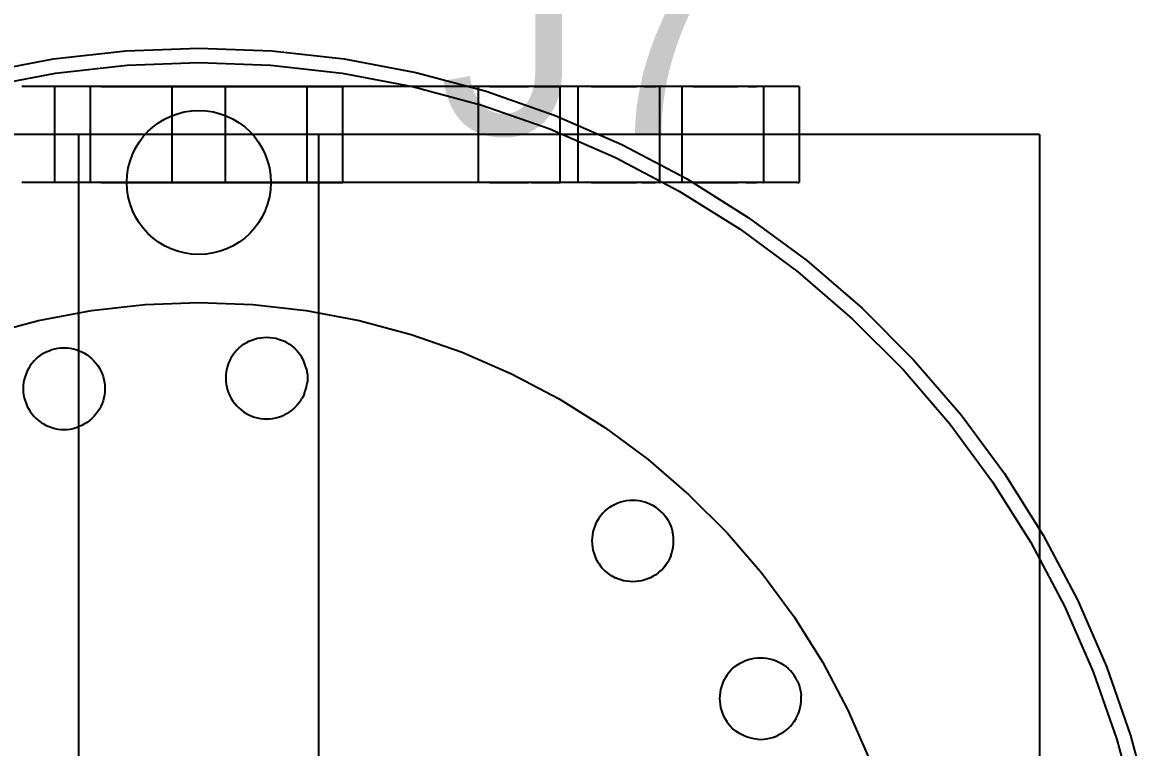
# Model space of a CAD drawing. Header units: millimetres. Extents: x -180 to 1414, y -663 to 972.
# Drawn here: x -7.34 to 39.58, y 616.46 to 646.66 of the extents above; entities that cross this region are included whole.
import ezdxf

# ---------------------------------------------------------------- set-up
doc = ezdxf.new("R2010")
doc.units = ezdxf.units.MM
doc.layers.add('AXIS_CENTRES', color=4, linetype='Continuous')
doc.layers.add('FRONT', color=8, linetype='Continuous')

msp = doc.modelspace()

# ---------------------------------------------------------------- linework, layer by layer
at = {"layer": 'AXIS_CENTRES'}
msp.add_circle((0, 640), 3, dxfattribs=at)
at = {"layer": 'FRONT'}
for p, q in [((-6.051, 645.147), (-3.034, 645.486)), ((-3.034, 645.486), (0, 645.6)), ((0, 645.6), (3.034, 645.486)), ((3.034, 645.486), (6.051, 645.147)), ((-9.034, 644.582), (-6.051, 645.147)), ((-5.962, 644.553), (-2.989, 644.888)), ((-5.962, 644.553), (-2.989, 644.888)), ((-2.989, 644.888), (0, 645)), ((-2.989, 644.888), (0, 645)), ((0, 645), (2.989, 644.888)), ((0, 645), (2.989, 644.888)), ((2.989, 644.888), (5.962, 644.553)), ((2.989, 644.888), (5.962, 644.553)), ((6.051, 645.147), (9.034, 644.582)), ((-8.901, 643.997), (-5.962, 644.553)), ((-8.901, 643.997), (-5.962, 644.553)), ((5.962, 644.553), (8.901, 643.997)), ((5.962, 644.553), (8.901, 643.997)), ((9.034, 644.582), (11.967, 643.796)), ((-5.563, 644), (-7.369, 644)), ((-6, 640), (-6, 644)), ((-5.983, 644), (-6, 644)), ((-5.933, 644), (-5.983, 644)), ((-5.85, 644), (-5.933, 644)), ((-5.733, 644), (-5.85, 644)), ((-5.585, 644), (-5.733, 644)), ((-5.406, 644), (-5.585, 644)), ((-3.726, 644), (-5.563, 644)), ((-5.196, 644), (-5.406, 644)), ((-4.957, 644), (-5.196, 644)), ((-4.691, 644), (-4.957, 644)), ((-4.398, 644), (-4.691, 644)), ((-4.516, 640), (-4.516, 644)), ((-4.511, 644), (-4.516, 644)), ((-4.497, 644), (-4.511, 644)), ((-4.473, 644), (-4.497, 644)), ((-4.441, 644), (-4.473, 644)), ((-4.399, 644), (-4.441, 644)), ((-4.348, 644), (-4.399, 644)), ((-4.081, 644), (-4.398, 644)), ((-4.288, 644), (-4.348, 644)), ((-4.221, 644), (-4.288, 644)), ((-4.145, 644), (-4.221, 644)), ((-4.062, 644), (-4.145, 644)), ((-4.081, 644), (-3.741, 644)), ((-4.062, 644), (-3.972, 644)), ((-3.972, 644), (-3.876, 644)), ((-3.876, 644), (-3.774, 644)), ((-3.774, 644), (-3.666, 644)), ((-3.741, 644), (-3.38, 644)), ((-1.868, 644), (-3.726, 644)), ((-3.666, 644), (-3.554, 644)), ((-3.554, 644), (-3.437, 644)), ((-3.437, 644), (-3.317, 644)), ((-3.38, 644), (-3, 644)), ((-3.317, 644), (-3.194, 644)), ((-3.194, 644), (-3.069, 644)), ((-3.069, 644), (-2.943, 644)), ((-3, 644), (-2.603, 644)), ((-2.943, 644), (-2.816, 644)), ((-2.816, 644), (-2.689, 644)), ((-2.689, 644), (-2.563, 644)), ((-2.603, 644), (-2.192, 644)), ((-2.563, 644), (-2.438, 644)), ((-2.438, 644), (-2.315, 644)), ((-2.315, 644), (-2.195, 644)), ((-2.195, 644), (-2.078, 644)), ((-2.192, 644), (-1.769, 644)), ((-2.078, 644), (-1.966, 644)), ((-1.966, 644), (-1.858, 644)), ((0, 644), (-1.868, 644)), ((-1.858, 644), (-1.756, 644)), ((-1.769, 644), (-1.335, 644)), ((-1.756, 644), (-1.66, 644)), ((-1.66, 644), (-1.57, 644)), ((-1.57, 644), (-1.487, 644)), ((-1.487, 644), (-1.411, 644)), ((-1.411, 644), (-1.344, 644)), ((-1.344, 644), (-1.284, 644)), ((-1.335, 644), (-0.894, 644)), ((-1.284, 644), (-1.234, 644)), ((-1.234, 644), (-1.192, 644)), ((-1.192, 644), (-1.159, 644)), ((-1.135, 644), (-1.159, 644)), ((-1.121, 644), (-1.135, 644)), ((-1.121, 644), (-1.116, 644)), ((-1.116, 640), (-1.116, 644)), ((-0.894, 644), (-0.448, 644)), ((-0.448, 644), (0, 644)), ((1.868, 644), (0, 644)), ((0, 644), (0.448, 644)), ((0.448, 644), (0.894, 644)), ((0.894, 644), (1.335, 644)), ((1.116, 640), (1.116, 644)), ((1.121, 644), (1.116, 644)), ((1.135, 644), (1.121, 644)), ((1.159, 644), (1.135, 644)), ((1.192, 644), (1.159, 644)), ((1.234, 644), (1.192, 644)), ((1.284, 644), (1.234, 644)), ((1.344, 644), (1.284, 644)), ((1.335, 644), (1.769, 644)), ((1.411, 644), (1.344, 644)), ((1.487, 644), (1.411, 644)), ((1.57, 644), (1.487, 644)), ((1.57, 644), (1.66, 644)), ((1.66, 644), (1.756, 644)), ((1.756, 644), (1.858, 644)), ((1.769, 644), (2.192, 644)), ((1.858, 644), (1.966, 644)), ((3.726, 644), (1.868, 644)), ((1.966, 644), (2.078, 644)), ((2.078, 644), (2.195, 644)), ((2.192, 644), (2.603, 644)), ((2.195, 644), (2.315, 644)), ((2.315, 644), (2.438, 644)), ((2.438, 644), (2.563, 644)), ((2.563, 644), (2.689, 644)), ((2.603, 644), (3, 644)), ((2.689, 644), (2.816, 644)), ((2.816, 644), (2.943, 644)), ((2.943, 644), (3.069, 644)), ((3, 644), (3.38, 644)), ((3.069, 644), (3.194, 644)), ((3.194, 644), (3.317, 644)), ((3.317, 644), (3.437, 644)), ((3.38, 644), (3.741, 644)), ((3.437, 644), (3.554, 644)), ((3.554, 644), (3.666, 644)), ((3.666, 644), (3.774, 644)), ((5.563, 644), (3.726, 644)), ((3.741, 644), (4.081, 644)), ((3.774, 644), (3.876, 644)), ((3.876, 644), (3.972, 644)), ((3.972, 644), (4.062, 644)), ((4.062, 644), (4.145, 644)), ((4.081, 644), (4.398, 644)), ((4.145, 644), (4.221, 644)), ((4.221, 644), (4.288, 644)), ((4.288, 644), (4.348, 644)), ((4.348, 644), (4.399, 644)), ((4.398, 644), (4.691, 644)), ((4.399, 644), (4.441, 644)), ((4.441, 644), (4.473, 644)), ((4.473, 644), (4.497, 644)), ((4.497, 644), (4.511, 644)), ((4.511, 644), (4.516, 644)), ((4.516, 640), (4.516, 644)), ((4.691, 644), (4.957, 644)), ((4.957, 644), (5.196, 644)), ((5.196, 644), (5.406, 644)), ((5.406, 644), (5.585, 644)), ((7.369, 644), (5.563, 644)), ((5.585, 644), (5.733, 644)), ((5.733, 644), (5.85, 644)), ((5.85, 644), (5.933, 644)), ((5.933, 644), (5.983, 644)), ((5.983, 644), (6, 644)), ((6, 640), (6, 644)), ((9.134, 644), (7.369, 644)), ((8.901, 643.997), (11.79, 643.223)), ((8.901, 643.997), (11.79, 643.223)), ((10.847, 644), (9.134, 644)), ((12.5, 644), (10.847, 644)), ((11.648, 640), (11.648, 644)), ((11.653, 644), (11.648, 644)), ((11.667, 644), (11.653, 644)), ((11.691, 644), (11.667, 644)), ((11.724, 644), (11.691, 644)), ((11.766, 644), (11.724, 644)), ((11.817, 644), (11.766, 644)), ((11.876, 644), (11.817, 644)), ((11.944, 644), (11.876, 644)), ((12.019, 644), (11.944, 644)), ((11.967, 643.796), (14.833, 642.793)), ((12.102, 644), (12.019, 644)), ((12.102, 644), (12.192, 644)), ((12.192, 644), (12.288, 644)), ((12.288, 644), (12.391, 644)), ((12.391, 644), (12.498, 644)), ((12.498, 644), (12.611, 644)), ((14.083, 644), (12.5, 644)), ((12.611, 644), (12.727, 644)), ((12.727, 644), (12.847, 644)), ((12.847, 644), (12.97, 644)), ((12.97, 644), (13.095, 644)), ((13.095, 644), (13.221, 644)), ((13.221, 644), (13.348, 644)), ((13.348, 644), (13.475, 644)), ((13.475, 644), (13.602, 644)), ((13.602, 644), (13.727, 644)), ((13.849, 644), (13.727, 644)), ((13.969, 644), (13.849, 644)), ((13.969, 644), (14.086, 644)), ((15.587, 644), (14.083, 644)), ((14.086, 644), (14.198, 644)), ((14.198, 644), (14.306, 644)), ((14.306, 644), (14.408, 644)), ((14.408, 644), (14.505, 644)), ((14.505, 644), (14.594, 644)), ((14.594, 644), (14.677, 644)), ((14.677, 644), (14.753, 644)), ((14.753, 644), (14.821, 644)), ((14.821, 644), (14.88, 644)), ((14.88, 644), (14.931, 644)), ((14.931, 644), (14.973, 644)), ((14.973, 644), (15.006, 644)), ((15.006, 644), (15.029, 644)), ((15.029, 644), (15.044, 644)), ((15.044, 644), (15.048, 644)), ((15.048, 640), (15.048, 644)), ((17.004, 644), (15.587, 644)), ((15.788, 640), (15.788, 644)), ((15.793, 644), (15.788, 644)), ((15.807, 644), (15.793, 644)), ((15.83, 644), (15.807, 644)), ((15.863, 644), (15.83, 644)), ((15.905, 644), (15.863, 644)), ((15.956, 644), (15.905, 644)), ((16.016, 644), (15.956, 644)), ((16.083, 644), (16.016, 644)), ((16.159, 644), (16.083, 644)), ((16.242, 644), (16.159, 644)), ((16.332, 644), (16.242, 644)), ((16.332, 644), (16.428, 644)), ((16.428, 644), (16.53, 644)), ((16.53, 644), (16.638, 644)), ((16.638, 644), (16.75, 644)), ((16.75, 644), (16.867, 644)), ((16.867, 644), (16.987, 644)), ((16.987, 644), (17.11, 644)), ((18.326, 644), (17.004, 644)), ((17.11, 644), (17.234, 644)), ((17.234, 644), (17.361, 644)), ((17.361, 644), (17.488, 644)), ((17.488, 644), (17.615, 644)), ((17.615, 644), (17.741, 644)), ((17.741, 644), (17.866, 644)), ((17.866, 644), (17.989, 644)), ((17.989, 644), (18.109, 644)), ((18.109, 644), (18.225, 644)), ((18.338, 644), (18.225, 644)), ((19.546, 644), (18.326, 644)), ((18.445, 644), (18.338, 644)), ((18.548, 644), (18.445, 644)), ((18.548, 644), (18.644, 644)), ((18.644, 644), (18.734, 644)), ((18.734, 644), (18.817, 644)), ((18.817, 644), (18.892, 644)), ((18.892, 644), (18.96, 644)), ((18.96, 644), (19.019, 644)), ((19.07, 644), (19.019, 644)), ((19.112, 644), (19.07, 644)), ((19.145, 644), (19.112, 644)), ((19.169, 644), (19.145, 644)), ((19.169, 644), (19.183, 644)), ((19.183, 644), (19.188, 644)), ((19.188, 640), (19.188, 644)), ((20.656, 644), (19.546, 644)), ((20.119, 640), (20.119, 644)), ((20.124, 644), (20.119, 644)), ((20.138, 644), (20.124, 644)), ((20.162, 644), (20.138, 644)), ((20.195, 644), (20.162, 644)), ((20.237, 644), (20.195, 644)), ((20.287, 644), (20.237, 644)), ((20.347, 644), (20.287, 644)), ((20.414, 644), (20.347, 644)), ((20.49, 644), (20.414, 644)), ((20.573, 644), (20.49, 644)), ((20.573, 644), (20.663, 644)), ((21.651, 644), (20.656, 644)), ((20.663, 644), (20.759, 644)), ((20.759, 644), (20.861, 644)), ((20.861, 644), (20.969, 644)), ((20.969, 644), (21.081, 644)), ((21.081, 644), (21.198, 644)), ((21.198, 644), (21.318, 644)), ((21.318, 644), (21.441, 644)), ((21.441, 644), (21.566, 644)), ((21.566, 644), (21.692, 644)), ((22.524, 644), (21.651, 644)), ((21.692, 644), (21.819, 644)), ((21.819, 644), (21.946, 644)), ((21.946, 644), (22.072, 644)), ((22.072, 644), (22.197, 644)), ((22.197, 644), (22.32, 644)), ((22.32, 644), (22.44, 644)), ((22.557, 644), (22.44, 644)), ((23.272, 644), (22.524, 644)), ((22.669, 644), (22.557, 644)), ((22.777, 644), (22.669, 644)), ((22.879, 644), (22.777, 644)), ((22.879, 644), (22.975, 644)), ((22.975, 644), (23.065, 644)), ((23.065, 644), (23.148, 644)), ((23.148, 644), (23.224, 644)), ((23.291, 644), (23.224, 644)), ((23.889, 644), (23.272, 644)), ((23.351, 644), (23.291, 644)), ((23.402, 644), (23.351, 644)), ((23.443, 644), (23.402, 644)), ((23.476, 644), (23.443, 644)), ((23.5, 644), (23.476, 644)), ((23.514, 644), (23.5, 644)), ((23.519, 644), (23.514, 644)), ((23.519, 640), (23.519, 644)), ((24.373, 644), (23.889, 644)), ((24.721, 644), (24.373, 644)), ((24.93, 644), (24.721, 644)), ((25, 644), (24.93, 644)), ((25, 644), (25, 640)), ((11.79, 643.223), (14.614, 642.235)), ((11.79, 643.223), (14.614, 642.235)), ((14.833, 642.793), (17.616, 641.579)), ((-5.216, 642), (-7.788, 642)), ((-2.616, 642), (-5.216, 642)), ((-4.986, 642), (-5, 642)), ((-5, 560.3), (-5, 642)), ((-4.944, 642), (-4.986, 642)), ((-4.875, 642), (-4.944, 642)), ((-4.778, 642), (-4.875, 642)), ((-4.654, 642), (-4.778, 642)), ((-4.505, 642), (-4.654, 642)), ((-4.33, 642), (-4.505, 642)), ((-4.131, 642), (-4.33, 642)), ((-3.909, 642), (-4.131, 642)), ((-3.665, 642), (-3.909, 642)), ((-3.401, 642), (-3.665, 642)), ((-3.117, 642), (-3.401, 642)), ((-2.817, 642), (-3.117, 642)), ((-2.5, 642), (-2.817, 642)), ((0, 642), (-2.616, 642)), ((-2.169, 642), (-2.5, 642)), ((-1.827, 642), (-2.169, 642)), ((-1.474, 642), (-1.827, 642)), ((-1.113, 642), (-1.474, 642)), ((-0.745, 642), (-1.113, 642)), ((-0.374, 642), (-0.745, 642)), ((0, 642), (-0.374, 642)), ((2.616, 642), (0, 642)), ((0.374, 642), (0, 642)), ((0.745, 642), (0.374, 642)), ((1.113, 642), (0.745, 642)), ((1.474, 642), (1.113, 642)), ((1.827, 642), (1.474, 642)), ((2.169, 642), (1.827, 642)), ((2.5, 642), (2.169, 642)), ((2.817, 642), (2.5, 642)), ((5.216, 642), (2.616, 642)), ((3.117, 642), (2.817, 642)), ((3.401, 642), (3.117, 642)), ((3.665, 642), (3.401, 642)), ((3.909, 642), (3.665, 642)), ((4.131, 642), (3.909, 642)), ((4.33, 642), (4.131, 642)), ((4.505, 642), (4.33, 642)), ((4.654, 642), (4.505, 642)), ((4.778, 642), (4.654, 642)), ((4.875, 642), (4.778, 642)), ((4.944, 642), (4.875, 642)), ((4.986, 642), (4.944, 642)), ((5, 642), (4.986, 642)), ((5, 560.3), (5, 642)), ((7.788, 642), (5.216, 642)), ((10.316, 642), (7.788, 642)), ((12.787, 642), (10.316, 642)), ((15.186, 642), (12.787, 642)), ((14.614, 642.235), (17.355, 641.039)), ((14.614, 642.235), (17.355, 641.039)), ((17.5, 642), (15.186, 642)), ((19.716, 642), (17.5, 642)), ((21.822, 642), (19.716, 642)), ((23.806, 642), (21.822, 642)), ((25.657, 642), (23.806, 642)), ((27.364, 642), (25.657, 642)), ((28.918, 642), (27.364, 642)), ((30.311, 642), (28.918, 642)), ((31.534, 642), (30.311, 642)), ((32.581, 642), (31.534, 642)), ((33.445, 642), (32.581, 642)), ((34.122, 642), (33.445, 642)), ((34.609, 642), (34.122, 642)), ((34.902, 642), (34.609, 642)), ((35, 642), (34.902, 642)), ((35, 642), (35, 560.3)), ((17.616, 641.579), (20.3, 640.161)), ((17.355, 641.039), (20, 639.641)), ((17.355, 641.039), (20, 639.641)), ((20.3, 640.161), (22.871, 638.545)), ((-5.563, 640), (-7.369, 640)), ((-5.983, 640), (-6, 640)), ((-5.933, 640), (-5.983, 640)), ((-5.85, 640), (-5.933, 640)), ((-5.733, 640), (-5.85, 640)), ((-5.585, 640), (-5.733, 640)), ((-5.406, 640), (-5.585, 640)), ((-3.726, 640), (-5.563, 640)), ((-5.196, 640), (-5.406, 640)), ((-4.957, 640), (-5.196, 640)), ((-4.691, 640), (-4.957, 640)), ((-4.398, 640), (-4.691, 640)), ((-4.511, 640), (-4.516, 640)), ((-4.497, 640), (-4.511, 640)), ((-4.473, 640), (-4.497, 640)), ((-4.441, 640), (-4.473, 640)), ((-4.399, 640), (-4.441, 640)), ((-4.348, 640), (-4.399, 640)), ((-4.081, 640), (-4.398, 640)), ((-4.288, 640), (-4.348, 640)), ((-4.221, 640), (-4.288, 640)), ((-4.145, 640), (-4.221, 640)), ((-4.062, 640), (-4.145, 640)), ((-4.081, 640), (-3.741, 640)), ((-4.062, 640), (-3.972, 640)), ((-3.972, 640), (-3.876, 640)), ((-3.876, 640), (-3.774, 640)), ((-3.774, 640), (-3.666, 640)), ((-3.741, 640), (-3.38, 640)), ((-1.868, 640), (-3.726, 640)), ((-3.666, 640), (-3.554, 640)), ((-3.554, 640), (-3.437, 640)), ((-3.437, 640), (-3.317, 640)), ((-3.38, 640), (-3, 640)), ((-3.317, 640), (-3.194, 640)), ((-3.194, 640), (-3.069, 640)), ((-3.069, 640), (-2.943, 640)), ((-3, 640), (-2.603, 640)), ((-2.943, 640), (-2.816, 640)), ((-2.816, 640), (-2.689, 640)), ((-2.689, 640), (-2.563, 640)), ((-2.603, 640), (-2.192, 640)), ((-2.563, 640), (-2.438, 640)), ((-2.438, 640), (-2.315, 640)), ((-2.315, 640), (-2.195, 640)), ((-2.195, 640), (-2.078, 640)), ((-2.192, 640), (-1.769, 640)), ((-2.078, 640), (-1.966, 640)), ((-1.966, 640), (-1.858, 640)), ((0, 640), (-1.868, 640)), ((-1.858, 640), (-1.756, 640)), ((-1.769, 640), (-1.335, 640)), ((-1.756, 640), (-1.66, 640)), ((-1.66, 640), (-1.57, 640)), ((-1.57, 640), (-1.487, 640)), ((-1.487, 640), (-1.411, 640)), ((-1.411, 640), (-1.344, 640)), ((-1.344, 640), (-1.284, 640)), ((-1.335, 640), (-0.894, 640)), ((-1.284, 640), (-1.234, 640)), ((-1.234, 640), (-1.192, 640)), ((-1.192, 640), (-1.159, 640)), ((-1.135, 640), (-1.159, 640)), ((-1.135, 640), (-1.121, 640)), ((-1.121, 640), (-1.116, 640)), ((-0.894, 640), (-0.448, 640)), ((-0.448, 640), (0, 640)), ((1.868, 640), (0, 640)), ((0, 640), (0.448, 640)), ((0.448, 640), (0.894, 640)), ((0.894, 640), (1.335, 640)), ((1.121, 640), (1.116, 640)), ((1.135, 640), (1.121, 640)), ((1.159, 640), (1.135, 640)), ((1.192, 640), (1.159, 640)), ((1.234, 640), (1.192, 640)), ((1.284, 640), (1.234, 640)), ((1.344, 640), (1.284, 640)), ((1.335, 640), (1.769, 640)), ((1.411, 640), (1.344, 640)), ((1.487, 640), (1.411, 640)), ((1.57, 640), (1.487, 640)), ((1.57, 640), (1.66, 640)), ((1.66, 640), (1.756, 640)), ((1.756, 640), (1.858, 640)), ((1.769, 640), (2.192, 640)), ((1.858, 640), (1.966, 640)), ((3.726, 640), (1.868, 640)), ((1.966, 640), (2.078, 640)), ((2.078, 640), (2.195, 640)), ((2.192, 640), (2.603, 640)), ((2.195, 640), (2.315, 640)), ((2.315, 640), (2.438, 640)), ((2.438, 640), (2.563, 640)), ((2.563, 640), (2.689, 640)), ((2.603, 640), (3, 640)), ((2.689, 640), (2.816, 640)), ((2.816, 640), (2.943, 640)), ((2.943, 640), (3.069, 640)), ((3, 640), (3.38, 640)), ((3.069, 640), (3.194, 640)), ((3.194, 640), (3.317, 640)), ((3.317, 640), (3.437, 640)), ((3.38, 640), (3.741, 640)), ((3.437, 640), (3.554, 640)), ((3.554, 640), (3.666, 640)), ((3.666, 640), (3.774, 640)), ((5.563, 640), (3.726, 640)), ((3.741, 640), (4.081, 640)), ((3.774, 640), (3.876, 640)), ((3.876, 640), (3.972, 640)), ((3.972, 640), (4.062, 640)), ((4.062, 640), (4.145, 640)), ((4.081, 640), (4.398, 640)), ((4.145, 640), (4.221, 640)), ((4.221, 640), (4.288, 640)), ((4.288, 640), (4.348, 640)), ((4.348, 640), (4.399, 640)), ((4.398, 640), (4.691, 640)), ((4.399, 640), (4.441, 640)), ((4.441, 640), (4.473, 640)), ((4.473, 640), (4.497, 640)), ((4.497, 640), (4.511, 640)), ((4.511, 640), (4.516, 640)), ((4.691, 640), (4.957, 640)), ((4.957, 640), (5.196, 640)), ((5.196, 640), (5.406, 640)), ((5.406, 640), (5.585, 640)), ((7.369, 640), (5.563, 640)), ((5.585, 640), (5.733, 640)), ((5.733, 640), (5.85, 640)), ((5.85, 640), (5.933, 640)), ((5.933, 640), (5.983, 640)), ((5.983, 640), (6, 640)), ((9.134, 640), (7.369, 640)), ((10.847, 640), (9.134, 640)), ((12.5, 640), (10.847, 640)), ((11.653, 640), (11.648, 640)), ((11.667, 640), (11.653, 640)), ((11.691, 640), (11.667, 640)), ((11.724, 640), (11.691, 640)), ((11.766, 640), (11.724, 640)), ((11.817, 640), (11.766, 640)), ((11.876, 640), (11.817, 640)), ((11.944, 640), (11.876, 640)), ((12.019, 640), (11.944, 640)), ((12.102, 640), (12.019, 640)), ((12.102, 640), (12.192, 640)), ((12.192, 640), (12.288, 640)), ((12.288, 640), (12.391, 640)), ((12.391, 640), (12.498, 640)), ((12.498, 640), (12.611, 640)), ((14.083, 640), (12.5, 640)), ((12.611, 640), (12.727, 640)), ((12.727, 640), (12.847, 640)), ((12.847, 640), (12.97, 640)), ((12.97, 640), (13.095, 640)), ((13.095, 640), (13.221, 640)), ((13.221, 640), (13.348, 640)), ((13.348, 640), (13.475, 640)), ((13.475, 640), (13.602, 640)), ((13.602, 640), (13.727, 640)), ((13.849, 640), (13.727, 640)), ((13.849, 640), (13.969, 640)), ((13.969, 640), (14.086, 640)), ((15.587, 640), (14.083, 640)), ((14.086, 640), (14.198, 640)), ((14.198, 640), (14.306, 640)), ((14.306, 640), (14.408, 640)), ((14.408, 640), (14.505, 640)), ((14.505, 640), (14.594, 640)), ((14.594, 640), (14.677, 640)), ((14.677, 640), (14.753, 640)), ((14.753, 640), (14.821, 640)), ((14.821, 640), (14.88, 640)), ((14.88, 640), (14.931, 640)), ((14.931, 640), (14.973, 640)), ((14.973, 640), (15.006, 640)), ((15.006, 640), (15.029, 640)), ((15.029, 640), (15.044, 640)), ((15.044, 640), (15.048, 640)), ((17.004, 640), (15.587, 640)), ((15.793, 640), (15.788, 640)), ((15.807, 640), (15.793, 640)), ((15.83, 640), (15.807, 640)), ((15.863, 640), (15.83, 640)), ((15.905, 640), (15.863, 640)), ((15.956, 640), (15.905, 640)), ((16.016, 640), (15.956, 640)), ((16.083, 640), (16.016, 640)), ((16.159, 640), (16.083, 640)), ((16.242, 640), (16.159, 640)), ((16.332, 640), (16.242, 640)), ((16.332, 640), (16.428, 640)), ((16.428, 640), (16.53, 640)), ((16.53, 640), (16.638, 640)), ((16.638, 640), (16.75, 640)), ((16.75, 640), (16.867, 640)), ((16.867, 640), (16.987, 640)), ((16.987, 640), (17.11, 640)), ((18.326, 640), (17.004, 640)), ((17.11, 640), (17.234, 640)), ((17.234, 640), (17.361, 640)), ((17.361, 640), (17.488, 640)), ((17.488, 640), (17.615, 640)), ((17.615, 640), (17.741, 640)), ((17.741, 640), (17.866, 640)), ((17.866, 640), (17.989, 640)), ((17.989, 640), (18.109, 640)), ((18.109, 640), (18.225, 640)), ((18.338, 640), (18.225, 640)), ((19.546, 640), (18.326, 640)), ((18.445, 640), (18.338, 640)), ((18.445, 640), (18.548, 640)), ((18.548, 640), (18.644, 640)), ((18.644, 640), (18.734, 640)), ((18.734, 640), (18.817, 640)), ((18.817, 640), (18.892, 640)), ((18.892, 640), (18.96, 640)), ((18.96, 640), (19.019, 640)), ((19.07, 640), (19.019, 640)), ((19.112, 640), (19.07, 640)), ((19.145, 640), (19.112, 640)), ((19.169, 640), (19.145, 640)), ((19.183, 640), (19.169, 640)), ((19.183, 640), (19.188, 640)), ((20.656, 640), (19.546, 640)), ((20, 639.641), (22.533, 638.05)), ((20, 639.641), (22.533, 638.05)), ((20.124, 640), (20.119, 640)), ((20.138, 640), (20.124, 640)), ((20.162, 640), (20.138, 640)), ((20.195, 640), (20.162, 640)), ((20.237, 640), (20.195, 640)), ((20.287, 640), (20.237, 640)), ((20.347, 640), (20.287, 640)), ((20.414, 640), (20.347, 640)), ((20.49, 640), (20.414, 640)), ((20.573, 640), (20.49, 640)), ((20.663, 640), (20.573, 640)), ((21.651, 640), (20.656, 640)), ((20.663, 640), (20.759, 640)), ((20.759, 640), (20.861, 640)), ((20.861, 640), (20.969, 640)), ((20.969, 640), (21.081, 640)), ((21.081, 640), (21.198, 640)), ((21.198, 640), (21.318, 640)), ((21.318, 640), (21.441, 640)), ((21.441, 640), (21.566, 640)), ((21.566, 640), (21.692, 640)), ((22.524, 640), (21.651, 640)), ((21.692, 640), (21.819, 640)), ((21.819, 640), (21.946, 640)), ((21.946, 640), (22.072, 640)), ((22.072, 640), (22.197, 640)), ((22.197, 640), (22.32, 640)), ((22.32, 640), (22.44, 640)), ((22.557, 640), (22.44, 640)), ((23.272, 640), (22.524, 640)), ((22.669, 640), (22.557, 640)), ((22.777, 640), (22.669, 640)), ((22.777, 640), (22.879, 640)), ((22.879, 640), (22.975, 640)), ((22.975, 640), (23.065, 640)), ((23.065, 640), (23.148, 640)), ((23.148, 640), (23.224, 640)), ((23.291, 640), (23.224, 640)), ((23.889, 640), (23.272, 640)), ((23.351, 640), (23.291, 640)), ((23.402, 640), (23.351, 640)), ((23.443, 640), (23.402, 640)), ((23.476, 640), (23.443, 640)), ((23.5, 640), (23.476, 640)), ((23.514, 640), (23.5, 640)), ((23.514, 640), (23.519, 640)), ((24.373, 640), (23.889, 640)), ((24.721, 640), (24.373, 640)), ((24.93, 640), (24.721, 640)), ((24.93, 640), (25, 640)), ((22.871, 638.545), (25.314, 636.742)), ((22.533, 638.05), (24.94, 636.273)), ((22.533, 638.05), (24.94, 636.273)), ((25.314, 636.742), (27.615, 634.762)), ((24.94, 636.273), (27.207, 634.322)), ((24.94, 636.273), (27.207, 634.322)), ((-4.471, 634.665), (-2.242, 634.916)), ((-2.242, 634.916), (0, 635)), ((0, 635), (2.242, 634.916)), ((2.242, 634.916), (4.471, 634.665)), ((-6.676, 634.248), (-4.471, 634.665)), ((4.471, 634.665), (6.676, 634.248)), ((27.615, 634.762), (29.762, 632.615)), ((-8.843, 633.667), (-6.676, 634.248)), ((6.676, 634.248), (8.843, 633.667)), ((27.207, 634.322), (29.322, 632.207)), ((27.207, 634.322), (29.322, 632.207)), ((2.201, 633.435), (2.321, 633.477)), ((2.321, 633.477), (2.444, 633.509)), ((2.444, 633.509), (2.569, 633.533)), ((2.569, 633.533), (2.695, 633.547)), ((2.695, 633.547), (2.822, 633.552)), ((2.822, 633.552), (2.949, 633.547)), ((2.949, 633.547), (3.076, 633.533)), ((3.076, 633.533), (3.201, 633.509)), ((3.201, 633.509), (3.323, 633.477)), ((3.323, 633.477), (3.443, 633.435)), ((8.843, 633.667), (10.96, 632.926)), ((-6.235, 632.992), (-6.115, 633.034)), ((-6.115, 633.034), (-5.992, 633.067)), ((-5.992, 633.067), (-5.867, 633.091)), ((-5.867, 633.091), (-5.741, 633.105)), ((-5.741, 633.105), (-5.614, 633.11)), ((-5.614, 633.11), (-5.487, 633.105)), ((-5.487, 633.105), (-5.36, 633.091)), ((-5.36, 633.091), (-5.235, 633.067)), ((-5.235, 633.067), (-5.113, 633.034)), ((-5.113, 633.034), (-4.993, 632.992)), ((1.576, 633.008), (1.493, 632.912)), ((1.576, 633.008), (1.666, 633.098)), ((1.666, 633.098), (1.762, 633.181)), ((1.762, 633.181), (1.865, 633.257)), ((1.865, 633.257), (1.972, 633.324)), ((1.972, 633.324), (2.085, 633.384)), ((2.085, 633.384), (2.201, 633.435)), ((3.443, 633.435), (3.56, 633.384)), ((3.56, 633.384), (3.672, 633.324)), ((3.672, 633.324), (3.78, 633.257)), ((3.78, 633.257), (3.882, 633.181)), ((3.882, 633.181), (3.979, 633.098)), ((3.979, 633.098), (4.068, 633.008)), ((4.068, 633.008), (4.151, 632.912)), ((-6.86, 632.566), (-6.943, 632.47)), ((-6.77, 632.656), (-6.86, 632.566)), ((-6.77, 632.656), (-6.674, 632.739)), ((-6.674, 632.739), (-6.571, 632.815)), ((-6.571, 632.815), (-6.464, 632.882)), ((-6.464, 632.882), (-6.351, 632.942)), ((-6.351, 632.942), (-6.235, 632.992)), ((-4.993, 632.992), (-4.876, 632.942)), ((-4.876, 632.942), (-4.764, 632.882)), ((-4.764, 632.882), (-4.656, 632.815)), ((-4.656, 632.815), (-4.554, 632.739)), ((-4.554, 632.739), (-4.457, 632.656)), ((-4.457, 632.656), (-4.367, 632.566)), ((-4.367, 632.566), (-4.285, 632.47)), ((1.291, 632.59), (1.24, 632.473)), ((1.35, 632.702), (1.291, 632.59)), ((1.418, 632.81), (1.35, 632.702)), ((1.493, 632.912), (1.418, 632.81)), ((4.151, 632.912), (4.227, 632.81)), ((4.227, 632.81), (4.295, 632.702)), ((4.354, 632.59), (4.295, 632.702)), ((4.405, 632.473), (4.354, 632.59)), ((10.96, 632.926), (13.017, 632.029)), ((29.762, 632.615), (31.742, 630.314)), ((-7.145, 632.148), (-7.196, 632.031)), ((-7.086, 632.26), (-7.145, 632.148)), ((-7.018, 632.368), (-7.086, 632.26)), ((-6.943, 632.47), (-7.018, 632.368)), ((-4.285, 632.47), (-4.209, 632.368)), ((-4.209, 632.368), (-4.141, 632.26)), ((-4.141, 632.26), (-4.082, 632.148)), ((-4.082, 632.148), (-4.031, 632.031)), ((1.141, 632.105), (1.127, 631.979)), ((1.165, 632.23), (1.141, 632.105)), ((1.198, 632.353), (1.165, 632.23)), ((1.24, 632.473), (1.198, 632.353)), ((4.447, 632.353), (4.405, 632.473)), ((4.48, 632.23), (4.447, 632.353)), ((4.48, 632.23), (4.503, 632.105)), ((4.503, 632.105), (4.518, 631.979)), ((29.322, 632.207), (31.273, 629.94)), ((29.322, 632.207), (31.273, 629.94)), ((-7.295, 631.663), (-7.309, 631.537)), ((-7.271, 631.788), (-7.295, 631.663)), ((-7.238, 631.911), (-7.271, 631.788)), ((-7.196, 632.031), (-7.238, 631.911)), ((-4.031, 632.031), (-3.989, 631.911)), ((-3.989, 631.911), (-3.956, 631.788)), ((-3.956, 631.788), (-3.933, 631.663)), ((-3.933, 631.663), (-3.918, 631.537)), ((1.127, 631.979), (1.122, 631.852)), ((1.122, 631.852), (1.127, 631.725)), ((1.127, 631.725), (1.141, 631.599)), ((1.141, 631.599), (1.165, 631.474)), ((4.48, 631.474), (4.503, 631.599)), ((4.518, 631.725), (4.503, 631.599)), ((4.518, 631.979), (4.522, 631.852)), ((4.522, 631.852), (4.518, 631.725)), ((13.017, 632.029), (15, 630.981)), ((-7.309, 631.537), (-7.314, 631.41)), ((-7.314, 631.41), (-7.309, 631.283)), ((-7.309, 631.283), (-7.295, 631.157)), ((-7.295, 631.157), (-7.271, 631.032)), ((-3.933, 631.157), (-3.956, 631.032)), ((-3.918, 631.283), (-3.933, 631.157)), ((-3.918, 631.537), (-3.914, 631.41)), ((-3.914, 631.41), (-3.918, 631.283)), ((1.165, 631.474), (1.198, 631.351)), ((1.198, 631.351), (1.24, 631.231)), ((1.24, 631.231), (1.291, 631.115)), ((4.405, 631.231), (4.354, 631.115)), ((4.405, 631.231), (4.447, 631.351)), ((4.447, 631.351), (4.48, 631.474)), ((-7.271, 631.032), (-7.238, 630.909)), ((-7.238, 630.909), (-7.196, 630.789)), ((-7.196, 630.789), (-7.145, 630.672)), ((-7.145, 630.672), (-7.086, 630.56)), ((-4.082, 630.672), (-4.141, 630.56)), ((-4.031, 630.789), (-4.082, 630.672)), ((-3.989, 630.909), (-4.031, 630.789)), ((-3.956, 631.032), (-3.989, 630.909)), ((1.291, 631.115), (1.35, 631.002)), ((1.35, 631.002), (1.418, 630.894)), ((1.418, 630.894), (1.493, 630.792)), ((1.493, 630.792), (1.576, 630.696)), ((1.576, 630.696), (1.666, 630.606)), ((4.068, 630.696), (3.979, 630.606)), ((4.151, 630.792), (4.068, 630.696)), ((4.227, 630.894), (4.151, 630.792)), ((4.227, 630.894), (4.295, 631.002)), ((4.354, 631.115), (4.295, 631.002)), ((15, 630.981), (16.9, 629.787)), ((-7.086, 630.56), (-7.018, 630.452)), ((-7.018, 630.452), (-6.943, 630.35)), ((-6.943, 630.35), (-6.86, 630.254)), ((-6.86, 630.254), (-6.77, 630.164)), ((-4.367, 630.254), (-4.457, 630.164)), ((-4.285, 630.35), (-4.367, 630.254)), ((-4.209, 630.452), (-4.285, 630.35)), ((-4.141, 630.56), (-4.209, 630.452)), ((1.666, 630.606), (1.762, 630.523)), ((1.762, 630.523), (1.865, 630.448)), ((1.865, 630.448), (1.972, 630.38)), ((1.972, 630.38), (2.085, 630.32)), ((2.085, 630.32), (2.201, 630.27)), ((2.201, 630.27), (2.321, 630.228)), ((2.321, 630.228), (2.444, 630.195)), ((2.444, 630.195), (2.569, 630.171)), ((3.076, 630.171), (3.201, 630.195)), ((3.201, 630.195), (3.323, 630.228)), ((3.323, 630.228), (3.443, 630.27)), ((3.443, 630.27), (3.56, 630.32)), ((3.672, 630.38), (3.56, 630.32)), ((3.78, 630.448), (3.672, 630.38)), ((3.882, 630.523), (3.78, 630.448)), ((3.979, 630.606), (3.882, 630.523)), ((31.742, 630.314), (33.545, 627.871)), ((-6.77, 630.164), (-6.674, 630.081)), ((-6.674, 630.081), (-6.571, 630.005)), ((-6.571, 630.005), (-6.464, 629.938)), ((-6.464, 629.938), (-6.351, 629.878)), ((-6.351, 629.878), (-6.235, 629.828)), ((-6.235, 629.828), (-6.115, 629.786)), ((-6.115, 629.786), (-5.992, 629.753)), ((-5.992, 629.753), (-5.867, 629.729)), ((-5.867, 629.729), (-5.741, 629.715)), ((-5.741, 629.715), (-5.614, 629.71)), ((-5.614, 629.71), (-5.487, 629.715)), ((-5.487, 629.715), (-5.36, 629.729)), ((-5.36, 629.729), (-5.235, 629.753)), ((-5.235, 629.753), (-5.113, 629.786)), ((-5.113, 629.786), (-4.993, 629.828)), ((-4.876, 629.878), (-4.993, 629.828)), ((-4.764, 629.938), (-4.876, 629.878)), ((-4.656, 630.005), (-4.764, 629.938)), ((-4.554, 630.081), (-4.656, 630.005)), ((-4.457, 630.164), (-4.554, 630.081)), ((2.569, 630.171), (2.695, 630.157)), ((2.695, 630.157), (2.822, 630.152)), ((2.822, 630.152), (2.949, 630.157)), ((2.949, 630.157), (3.076, 630.171)), ((16.9, 629.787), (18.705, 628.455)), ((31.273, 629.94), (33.05, 627.533)), ((31.273, 629.94), (33.05, 627.533)), ((18.705, 628.455), (20.405, 626.992)), ((33.545, 627.871), (35.161, 625.3)), ((33.05, 627.533), (34.641, 625)), ((33.05, 627.533), (34.641, 625)), ((20.405, 626.992), (21.992, 625.405)), ((17.007, 626.394), (17.109, 626.47)), ((17.109, 626.47), (17.217, 626.537)), ((17.217, 626.537), (17.329, 626.597)), ((17.329, 626.597), (17.445, 626.647)), ((17.445, 626.647), (17.565, 626.689)), ((17.565, 626.689), (17.688, 626.722)), ((17.688, 626.722), (17.813, 626.746)), ((17.813, 626.746), (17.939, 626.76)), ((17.939, 626.76), (18.067, 626.765)), ((18.067, 626.765), (18.194, 626.76)), ((18.194, 626.76), (18.32, 626.746)), ((18.32, 626.746), (18.445, 626.722)), ((18.445, 626.722), (18.568, 626.689)), ((18.568, 626.689), (18.688, 626.647)), ((18.688, 626.647), (18.804, 626.597)), ((18.804, 626.597), (18.917, 626.537)), ((18.917, 626.537), (19.024, 626.47)), ((19.126, 626.394), (19.024, 626.47)), ((16.662, 626.023), (16.594, 625.915)), ((16.737, 626.125), (16.662, 626.023)), ((16.82, 626.221), (16.737, 626.125)), ((16.82, 626.221), (16.91, 626.311)), ((16.91, 626.311), (17.007, 626.394)), ((19.223, 626.311), (19.126, 626.394)), ((19.313, 626.221), (19.223, 626.311)), ((19.313, 626.221), (19.396, 626.125)), ((19.396, 626.125), (19.471, 626.023)), ((19.471, 626.023), (19.539, 625.915)), ((16.442, 625.566), (16.409, 625.443)), ((16.484, 625.686), (16.442, 625.566)), ((16.535, 625.802), (16.484, 625.686)), ((16.594, 625.915), (16.535, 625.802)), ((19.539, 625.915), (19.598, 625.802)), ((19.598, 625.802), (19.649, 625.686)), ((19.649, 625.686), (19.691, 625.566)), ((19.691, 625.566), (19.724, 625.443)), ((16.371, 625.192), (16.367, 625.065)), ((16.367, 625.065), (16.371, 624.938)), ((16.386, 625.318), (16.371, 625.192)), ((16.409, 625.443), (16.386, 625.318)), ((19.748, 625.318), (19.724, 625.443)), ((19.762, 625.192), (19.748, 625.318)), ((19.767, 625.065), (19.762, 625.192)), ((19.762, 624.938), (19.767, 625.065)), ((21.992, 625.405), (23.455, 623.705)), ((35.161, 625.3), (36.579, 622.616)), ((16.371, 624.938), (16.386, 624.812)), ((16.386, 624.812), (16.409, 624.687)), ((16.409, 624.687), (16.442, 624.564)), ((16.442, 624.564), (16.484, 624.444)), ((19.649, 624.444), (19.691, 624.564)), ((19.691, 624.564), (19.724, 624.687)), ((19.724, 624.687), (19.748, 624.812)), ((19.748, 624.812), (19.762, 624.938)), ((34.641, 625), (36.039, 622.355)), ((34.641, 625), (36.039, 622.355)), ((16.484, 624.444), (16.535, 624.327)), ((16.535, 624.327), (16.594, 624.215)), ((16.594, 624.215), (16.662, 624.107)), ((16.662, 624.107), (16.737, 624.005)), ((19.396, 624.005), (19.471, 624.107)), ((19.471, 624.107), (19.539, 624.215)), ((19.598, 624.327), (19.539, 624.215)), ((19.649, 624.444), (19.598, 624.327)), ((16.737, 624.005), (16.82, 623.909)), ((16.82, 623.909), (16.91, 623.819)), ((16.91, 623.819), (17.007, 623.736)), ((17.007, 623.736), (17.109, 623.66)), ((17.109, 623.66), (17.217, 623.593)), ((19.024, 623.66), (18.917, 623.593)), ((19.126, 623.736), (19.024, 623.66)), ((19.126, 623.736), (19.223, 623.819)), ((19.313, 623.909), (19.223, 623.819)), ((19.396, 624.005), (19.313, 623.909)), ((23.455, 623.705), (24.787, 621.9)), ((17.217, 623.593), (17.329, 623.533)), ((17.445, 623.482), (17.329, 623.533)), ((17.565, 623.44), (17.445, 623.482)), ((17.688, 623.408), (17.565, 623.44)), ((17.813, 623.384), (17.688, 623.408)), ((17.939, 623.37), (17.813, 623.384)), ((18.067, 623.365), (17.939, 623.37)), ((18.194, 623.37), (18.067, 623.365)), ((18.32, 623.384), (18.194, 623.37)), ((18.445, 623.408), (18.32, 623.384)), ((18.568, 623.44), (18.445, 623.408)), ((18.688, 623.482), (18.568, 623.44)), ((18.804, 623.533), (18.688, 623.482)), ((18.917, 623.593), (18.804, 623.533)), ((36.039, 622.355), (37.235, 619.614)), ((36.039, 622.355), (37.235, 619.614)), ((36.579, 622.616), (37.793, 619.833)), ((24.787, 621.9), (25.981, 620)), ((22.323, 619.829), (22.425, 619.905)), ((22.425, 619.905), (22.533, 619.972)), ((22.533, 619.972), (22.645, 620.032)), ((22.645, 620.032), (22.762, 620.082)), ((22.762, 620.082), (22.882, 620.124)), ((22.882, 620.124), (23.004, 620.157)), ((23.004, 620.157), (23.129, 620.181)), ((23.129, 620.181), (23.256, 620.195)), ((23.256, 620.195), (23.383, 620.2)), ((23.383, 620.2), (23.51, 620.195)), ((23.51, 620.195), (23.636, 620.181)), ((23.636, 620.181), (23.761, 620.157)), ((23.761, 620.157), (23.884, 620.124)), ((23.884, 620.124), (24.004, 620.082)), ((24.004, 620.082), (24.12, 620.032)), ((24.12, 620.032), (24.233, 619.972)), ((24.233, 619.972), (24.34, 619.905)), ((24.34, 619.905), (24.443, 619.829)), ((25.981, 620), (27.029, 618.017)), ((21.978, 619.458), (21.91, 619.35)), ((22.054, 619.56), (21.978, 619.458)), ((22.136, 619.656), (22.054, 619.56)), ((22.226, 619.746), (22.136, 619.656)), ((22.226, 619.746), (22.323, 619.829)), ((24.443, 619.829), (24.539, 619.746)), ((24.629, 619.656), (24.539, 619.746)), ((24.712, 619.56), (24.629, 619.656)), ((24.787, 619.458), (24.712, 619.56)), ((24.855, 619.35), (24.787, 619.458)), ((37.235, 619.614), (38.223, 616.79)), ((37.235, 619.614), (38.223, 616.79)), ((37.793, 619.833), (38.796, 616.967)), ((21.758, 619.001), (21.725, 618.878)), ((21.8, 619.121), (21.758, 619.001)), ((21.851, 619.238), (21.8, 619.121)), ((21.91, 619.35), (21.851, 619.238)), ((24.914, 619.238), (24.855, 619.35)), ((24.914, 619.238), (24.965, 619.121)), ((24.965, 619.121), (25.007, 619.001)), ((25.007, 619.001), (25.04, 618.878)), ((21.687, 618.627), (21.683, 618.5)), ((21.683, 618.5), (21.687, 618.373)), ((21.702, 618.753), (21.687, 618.627)), ((21.725, 618.878), (21.702, 618.753)), ((25.04, 618.878), (25.064, 618.753)), ((25.064, 618.753), (25.078, 618.627)), ((25.083, 618.5), (25.078, 618.627)), ((25.078, 618.373), (25.083, 618.5)), ((21.687, 618.373), (21.702, 618.247)), ((21.702, 618.247), (21.725, 618.122)), ((21.725, 618.122), (21.758, 617.999)), ((21.758, 617.999), (21.8, 617.879)), ((24.965, 617.879), (25.007, 617.999)), ((25.007, 617.999), (25.04, 618.122)), ((25.04, 618.122), (25.064, 618.247)), ((25.064, 618.247), (25.078, 618.373)), ((27.029, 618.017), (27.926, 615.96)), ((21.8, 617.879), (21.851, 617.762)), ((21.851, 617.762), (21.91, 617.65)), ((21.91, 617.65), (21.978, 617.542)), ((21.978, 617.542), (22.054, 617.44)), ((24.787, 617.542), (24.712, 617.44)), ((24.855, 617.65), (24.787, 617.542)), ((24.855, 617.65), (24.914, 617.762)), ((24.914, 617.762), (24.965, 617.879)), ((22.054, 617.44), (22.136, 617.344)), ((22.136, 617.344), (22.226, 617.254)), ((22.323, 617.171), (22.226, 617.254)), ((22.425, 617.095), (22.323, 617.171)), ((22.533, 617.028), (22.425, 617.095)), ((24.34, 617.095), (24.233, 617.028)), ((24.34, 617.095), (24.443, 617.171)), ((24.443, 617.171), (24.539, 617.254)), ((24.539, 617.254), (24.629, 617.344)), ((24.629, 617.344), (24.712, 617.44)), ((22.645, 616.968), (22.533, 617.028)), ((22.762, 616.918), (22.645, 616.968)), ((22.882, 616.876), (22.762, 616.918)), ((23.004, 616.843), (22.882, 616.876)), ((23.129, 616.819), (23.004, 616.843)), ((23.256, 616.805), (23.129, 616.819)), ((23.256, 616.805), (23.383, 616.8)), ((23.383, 616.8), (23.51, 616.805)), ((23.51, 616.805), (23.636, 616.819)), ((23.636, 616.819), (23.761, 616.843)), ((23.761, 616.843), (23.884, 616.876)), ((23.884, 616.876), (24.004, 616.918)), ((24.004, 616.918), (24.12, 616.968)), ((24.233, 617.028), (24.12, 616.968)), ((38.223, 616.79), (38.997, 613.901)), ((38.223, 616.79), (38.997, 613.901)), ((38.796, 616.967), (39.582, 614.034))]:
    msp.add_line(p, q, dxfattribs=at)

# ---------------------------------------------------------------- texts
at = {"layer": 'AXIS_CENTRES'}
msp.add_text('J7', height=9, dxfattribs=at).set_placement((10, 642))

doc.saveas('drawing.dxf')
